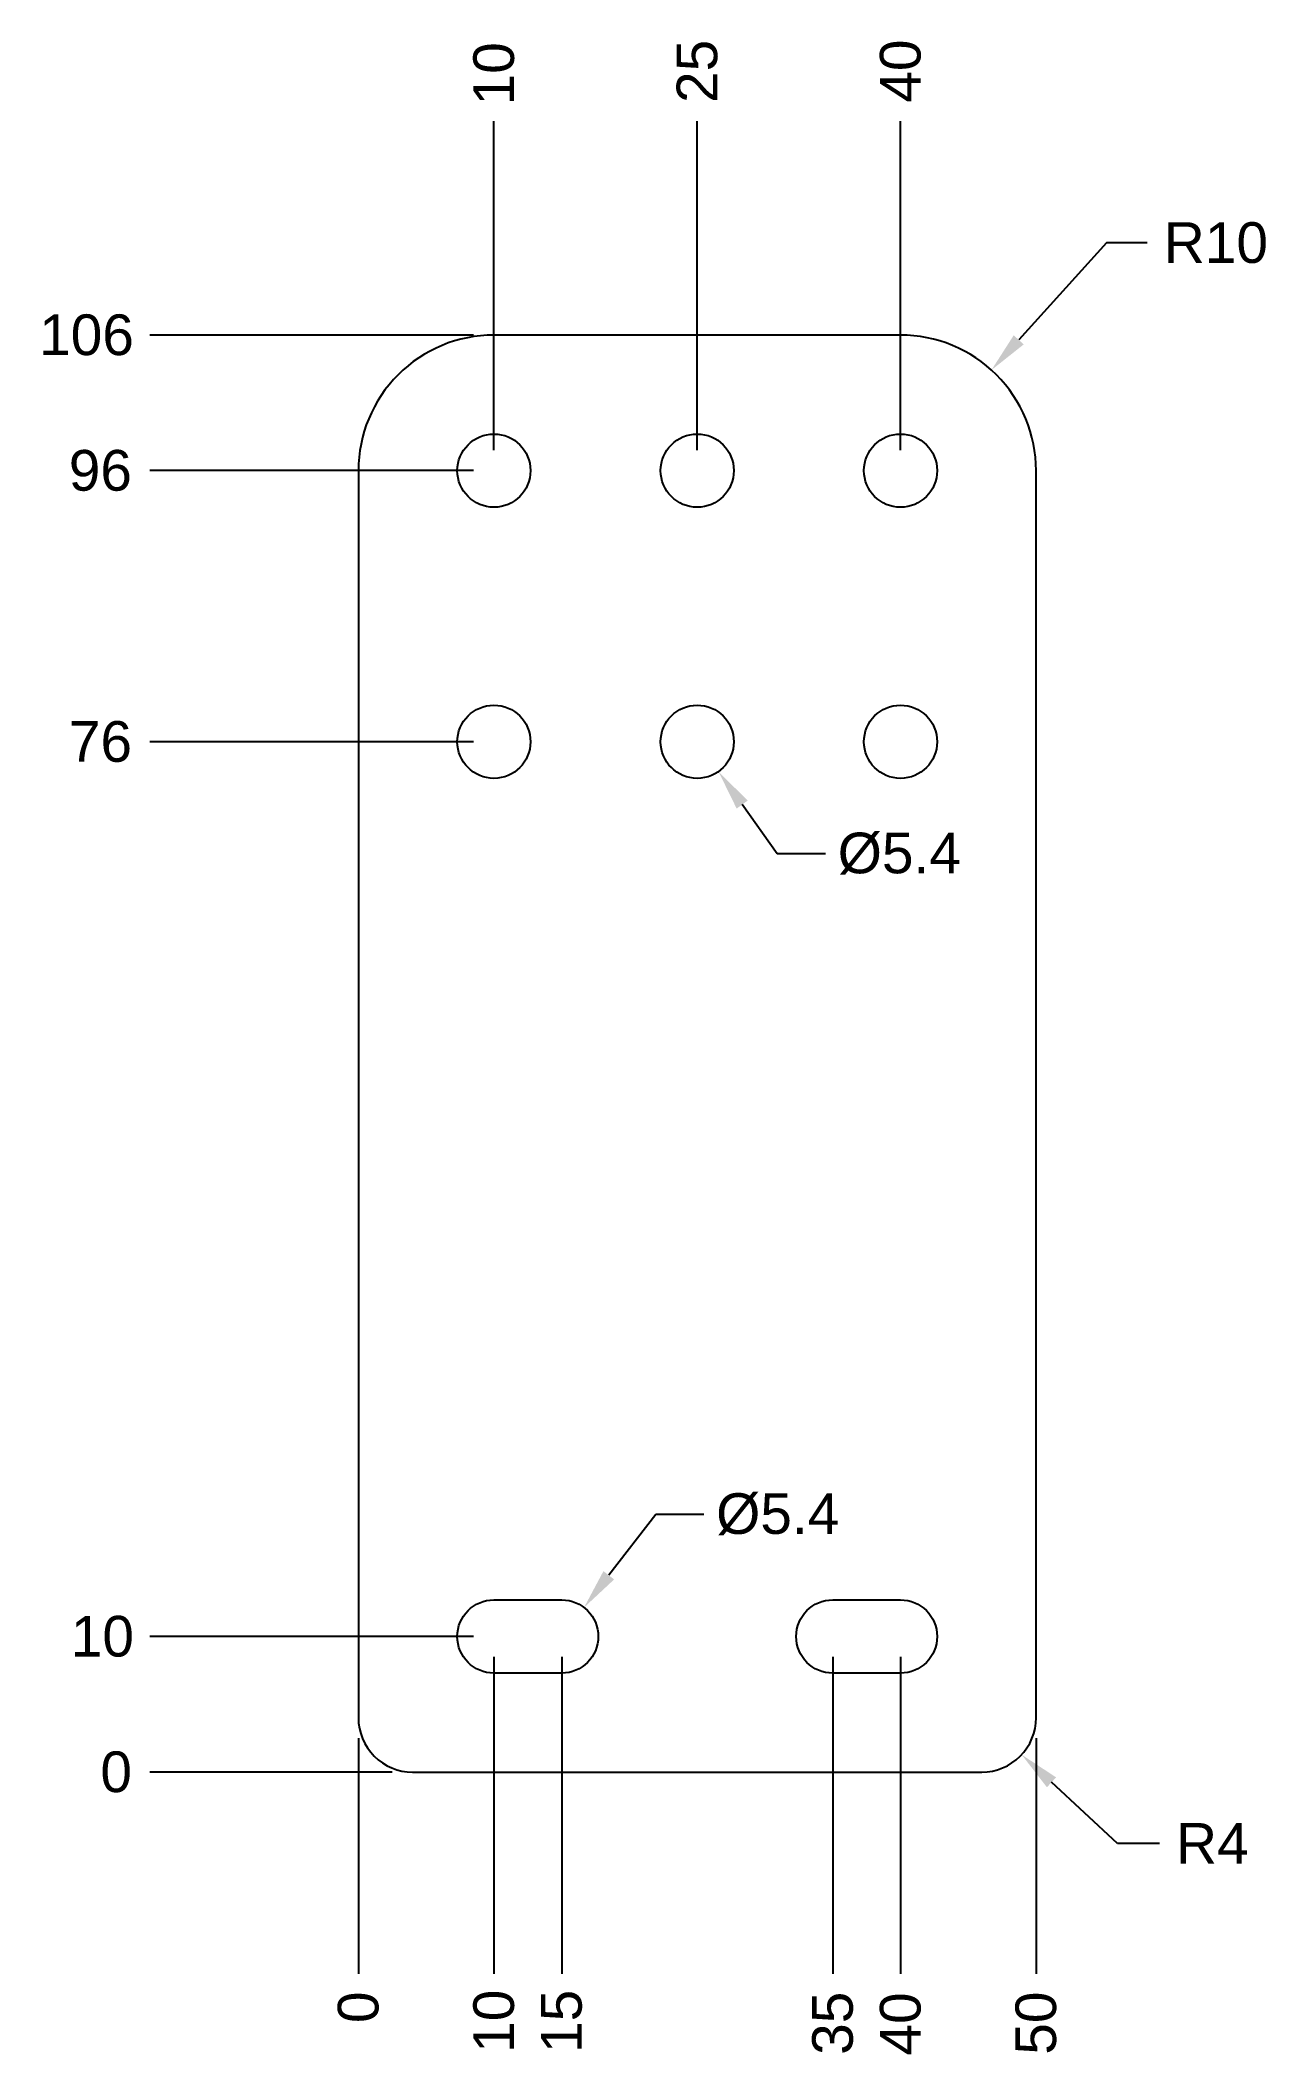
# Model space of a CAD drawing. Header units: millimetres. Extents: x -23 to 67, y -21 to 128.
import ezdxf

# ---------------------------------------------------------------- set-up
doc = ezdxf.new("R2010")
doc.units = ezdxf.units.MM
doc.layers.add('Dimensions', color=7, linetype='Continuous')
doc.layers.add('Parts', color=7, linetype='Continuous')
doc.styles.get("Standard").update_dxf_attribs({"font": 'arial.ttf'})
doc.dimstyles.new('Copy of Standard', dxfattribs={"dimtxt": 3, "dimasz": 3, "dimexe": 3, "dimexo": 1.5, "dimgap": 1.5, "dimtad": 0, "dimtoh": 1, "dimdsep": 46, "dimtxsty": 'Standard', "dimcen": 0, "dimadec": 0, "dimazin": 2, "dimtfac": 1, "dimtofl": 0, "dimtmove": 0, "dimatfit": 3, "dimfxl": 1, "dimtolj": 1, "dimtzin": 0, "dimarcsym": 0})

# ---------------------------------------------------------------- blocks, each defined once
blk = doc.blocks.new('*D1')
at = {"layer": 'Defpoints', "color": 0}
for p in [(-15.39, 0), (0, 0), (4, 0)]:
    blk.add_point(p, dxfattribs=at)
at = {"layer": 'Dimensions', "color": 0, "lineweight": -2}
blk.add_line((2.5, 0), (-15.39, 0), dxfattribs=at)
at = {"layer": 'Dimensions', "color": 0, "insert": (-17.87, 0), "char_height": 3, "attachment_point": 5}
blk.add_mtext('\\A1;0', dxfattribs=at)
blk = doc.blocks.new('*D2')
at = {"layer": 'Defpoints', "color": 0}
for p in [(0, 4), (0, 0), (0, -14.88)]:
    blk.add_point(p, dxfattribs=at)
at = {"layer": 'Dimensions', "color": 0, "lineweight": -2}
blk.add_line((0, 2.5), (0, -14.88), dxfattribs=at)
at = {"layer": 'Dimensions', "color": 0, "insert": (0, -17.35), "char_height": 3, "attachment_point": 5, "rotation": 90}
blk.add_mtext('\\A1;0', dxfattribs=at)
blk = doc.blocks.new('*D3')
at = {"layer": 'Defpoints', "color": 0}
for p in [(10, 10), (0, 0), (10, -14.88)]:
    blk.add_point(p, dxfattribs=at)
at = {"layer": 'Dimensions', "color": 0, "lineweight": -2}
blk.add_line((10, 8.5), (10, -14.88), dxfattribs=at)
at = {"layer": 'Dimensions', "color": 0, "insert": (10, -18.38), "char_height": 3, "attachment_point": 5, "rotation": 90}
blk.add_mtext('\\A1;10', dxfattribs=at)
blk = doc.blocks.new('*D4')
at = {"layer": 'Defpoints', "color": 0}
for p in [(15, 10), (0, 0), (15, -14.88)]:
    blk.add_point(p, dxfattribs=at)
at = {"layer": 'Dimensions', "color": 0, "lineweight": -2}
blk.add_line((15, 8.5), (15, -14.88), dxfattribs=at)
at = {"layer": 'Dimensions', "color": 0, "insert": (15, -18.39), "char_height": 3, "attachment_point": 5, "rotation": 90}
blk.add_mtext('\\A1;15', dxfattribs=at)
blk = doc.blocks.new('*D5')
at = {"layer": 'Defpoints', "color": 0}
for p in [(35, 10), (0, 0), (35, -14.88)]:
    blk.add_point(p, dxfattribs=at)
at = {"layer": 'Dimensions', "color": 0, "lineweight": -2}
blk.add_line((35, 8.5), (35, -14.88), dxfattribs=at)
at = {"layer": 'Dimensions', "color": 0, "insert": (35, -18.53), "char_height": 3, "attachment_point": 5, "rotation": 90}
blk.add_mtext('\\A1;35', dxfattribs=at)
blk = doc.blocks.new('*D6')
at = {"layer": 'Defpoints', "color": 0}
for p in [(40, 10), (0, 0), (40, -14.88)]:
    blk.add_point(p, dxfattribs=at)
at = {"layer": 'Dimensions', "color": 0, "lineweight": -2}
blk.add_line((40, 8.5), (40, -14.88), dxfattribs=at)
at = {"layer": 'Dimensions', "color": 0, "insert": (40, -18.58), "char_height": 3, "attachment_point": 5, "rotation": 90}
blk.add_mtext('\\A1;40', dxfattribs=at)
blk = doc.blocks.new('*D7')
at = {"layer": 'Defpoints', "color": 0}
for p in [(50, 4), (0, 0), (50, -14.88)]:
    blk.add_point(p, dxfattribs=at)
at = {"layer": 'Dimensions', "color": 0, "lineweight": -2}
blk.add_line((50, 2.5), (50, -14.88), dxfattribs=at)
at = {"layer": 'Dimensions', "color": 0, "insert": (50, -18.52), "char_height": 3, "attachment_point": 5, "rotation": 90}
blk.add_mtext('\\A1;50', dxfattribs=at)
blk = doc.blocks.new('*D8')
at = {"layer": 'Defpoints', "color": 0}
for p in [(-15.39, 10), (10, 10), (0, 0)]:
    blk.add_point(p, dxfattribs=at)
at = {"layer": 'Dimensions', "color": 0, "lineweight": -2}
blk.add_line((8.5, 10), (-15.39, 10), dxfattribs=at)
at = {"layer": 'Dimensions', "color": 0, "insert": (-18.89, 10), "char_height": 3, "attachment_point": 5}
blk.add_mtext('\\A1;10', dxfattribs=at)
blk = doc.blocks.new('*D9')
at = {"layer": 'Defpoints', "color": 0}
for p in [(-15.39, 76), (10, 76), (0, 0)]:
    blk.add_point(p, dxfattribs=at)
at = {"layer": 'Dimensions', "color": 0, "lineweight": -2}
blk.add_line((8.5, 76), (-15.39, 76), dxfattribs=at)
at = {"layer": 'Dimensions', "color": 0, "insert": (-19.03, 76), "char_height": 3, "attachment_point": 5}
blk.add_mtext('\\A1;76', dxfattribs=at)
blk = doc.blocks.new('*D10')
at = {"layer": 'Defpoints', "color": 0}
for p in [(-15.39, 96), (10, 96), (0, 0)]:
    blk.add_point(p, dxfattribs=at)
at = {"layer": 'Dimensions', "color": 0, "lineweight": -2}
blk.add_line((8.5, 96), (-15.39, 96), dxfattribs=at)
at = {"layer": 'Dimensions', "color": 0, "insert": (-19.04, 96), "char_height": 3, "attachment_point": 5}
blk.add_mtext('\\A1;96', dxfattribs=at)
blk = doc.blocks.new('*D11')
at = {"layer": 'Defpoints', "color": 0}
for p in [(-15.39, 106), (10, 106), (0, 0)]:
    blk.add_point(p, dxfattribs=at)
at = {"layer": 'Dimensions', "color": 0, "lineweight": -2}
blk.add_line((8.5, 106), (-15.39, 106), dxfattribs=at)
at = {"layer": 'Dimensions', "color": 0, "insert": (-20.06, 106), "char_height": 3, "attachment_point": 5}
blk.add_mtext('\\A1;106', dxfattribs=at)
blk = doc.blocks.new('*D12')
at = {"layer": 'Defpoints', "color": 0}
for p in [(10, 121.77), (10, 96), (0, 0)]:
    blk.add_point(p, dxfattribs=at)
at = {"layer": 'Dimensions', "color": 0, "lineweight": -2}
blk.add_line((10, 97.5), (10, 121.77), dxfattribs=at)
at = {"layer": 'Dimensions', "color": 0, "insert": (10, 125.27), "char_height": 3, "attachment_point": 5, "rotation": 90}
blk.add_mtext('\\A1;10', dxfattribs=at)
blk = doc.blocks.new('*D13')
at = {"layer": 'Defpoints', "color": 0}
for p in [(25, 121.77), (25, 96), (0, 0)]:
    blk.add_point(p, dxfattribs=at)
at = {"layer": 'Dimensions', "color": 0, "lineweight": -2}
blk.add_line((25, 97.5), (25, 121.77), dxfattribs=at)
at = {"layer": 'Dimensions', "color": 0, "insert": (25, 125.45), "char_height": 3, "attachment_point": 5, "rotation": 90}
blk.add_mtext('\\A1;25', dxfattribs=at)
blk = doc.blocks.new('*D14')
at = {"layer": 'Defpoints', "color": 0}
for p in [(40, 121.77), (40, 96), (0, 0)]:
    blk.add_point(p, dxfattribs=at)
at = {"layer": 'Dimensions', "color": 0, "lineweight": -2}
blk.add_line((40, 97.5), (40, 121.77), dxfattribs=at)
at = {"layer": 'Dimensions', "color": 0, "insert": (40, 125.47), "char_height": 3, "attachment_point": 5, "rotation": 90}
blk.add_mtext('\\A1;40', dxfattribs=at)
blk = doc.blocks.new('*D15')
at = {"layer": 'Defpoints', "color": 0}
for p in [(46.71, 103.42), (40, 96)]:
    blk.add_point(p, dxfattribs=at)
at = {"layer": 'Dimensions', "color": 0, "lineweight": -2}
for p, q in [((55.19, 112.8), (48.72, 105.64)), ((58.19, 112.8), (55.19, 112.8))]:
    blk.add_line(p, q, dxfattribs=at)
at = {"layer": 'Dimensions', "color": 0}
blk.add_solid([(48.35, 105.98), (49.09, 105.31), (46.71, 103.42)], dxfattribs=at)
at = {"layer": 'Dimensions', "color": 0, "insert": (63.27, 112.8), "char_height": 3, "attachment_point": 5}
blk.add_mtext('\\A1;R10', dxfattribs=at)
blk = doc.blocks.new('*D16')
at = {"layer": 'Defpoints', "color": 0}
for p in [(46, 4), (48.94, 1.28)]:
    blk.add_point(p, dxfattribs=at)
at = {"layer": 'Dimensions', "color": 0, "lineweight": -2}
for p, q in [((56.01, -5.26), (51.14, -0.75)), ((59.1, -5.26), (56.01, -5.26))]:
    blk.add_line(p, q, dxfattribs=at)
at = {"layer": 'Dimensions', "color": 0}
blk.add_solid([(51.48, -0.39), (50.8, -1.12), (48.94, 1.28)], dxfattribs=at)
at = {"layer": 'Dimensions', "color": 0, "insert": (63.01, -5.26), "char_height": 3, "attachment_point": 5}
blk.add_mtext('\\A1;R4', dxfattribs=at)
blk = doc.blocks.new('*D17')
at = {"layer": 'Defpoints', "color": 0}
for p in [(23.43, 78.2), (26.57, 73.8)]:
    blk.add_point(p, dxfattribs=at)
at = {"layer": 'Dimensions', "color": 0, "lineweight": -2}
for p, q in [((30.91, 67.74), (28.32, 71.37)), ((34.46, 67.74), (30.91, 67.74))]:
    blk.add_line(p, q, dxfattribs=at)
at = {"layer": 'Dimensions', "color": 0}
blk.add_solid([(28.72, 71.66), (27.91, 71.07), (26.57, 73.8)], dxfattribs=at)
at = {"layer": 'Dimensions', "color": 0, "insert": (39.91, 67.74), "char_height": 3, "attachment_point": 5}
blk.add_mtext('\\A1;%%c5.4', dxfattribs=at)
blk = doc.blocks.new('*D18')
at = {"layer": 'Defpoints', "color": 0}
for p in [(16.65, 12.14), (13.35, 7.86)]:
    blk.add_point(p, dxfattribs=at)
at = {"layer": 'Dimensions', "color": 0, "lineweight": -2}
for p, q in [((21.94, 19.01), (18.48, 14.52)), ((25.48, 19.01), (21.94, 19.01))]:
    blk.add_line(p, q, dxfattribs=at)
at = {"layer": 'Dimensions', "color": 0}
blk.add_solid([(18.08, 14.82), (18.87, 14.21), (16.65, 12.14)], dxfattribs=at)
at = {"layer": 'Dimensions', "color": 0, "insert": (30.94, 19.01), "char_height": 3, "attachment_point": 5}
blk.add_mtext('\\A1;%%c5.4', dxfattribs=at)

msp = doc.modelspace()

# ---------------------------------------------------------------- linework, layer by layer
at = {"layer": 'Parts'}
for points in [[(40, 106), (10, 106, 0.4142136), (0, 96), (0, 4, 0.4142136), (4, 0), (46, 0, 0.4142136), (50, 4), (50, 96, 0.4142136)], [(15, 7.3), (10, 7.3, -1), (10, 12.7), (15, 12.7, -1)], [(40, 7.3), (35, 7.3, -1), (35, 12.7), (40, 12.7, -1)]]:
    msp.add_lwpolyline(points, format="xyb", close=True, dxfattribs=at)
for centre in [(10, 96), (25, 96), (40, 96), (10, 76), (25, 76), (40, 76)]:
    msp.add_circle(centre, 2.7, dxfattribs=at)

# ---------------------------------------------------------------- dimensions: what is measured, and where the dimension line sits
at = {"layer": 'Dimensions'}
for feature_location, offset, dtype, picture, middle in [((40, 96), (0, 25.771), 1, '*D14', (40, 125.471)), ((25, 96), (0, 25.771), 1, '*D13', (25, 125.453)), ((10, 96), (0, 25.771), 1, '*D12', (10, 125.27)), ((10, 106), (-25.395, 0), 0, '*D11', (-20.064, 106)), ((10, 96), (-25.395, 0), 0, '*D10', (-19.041, 96)), ((10, 76), (-25.395, 0), 0, '*D9', (-19.029, 76)), ((10, 10), (-25.395, 0), 0, '*D8', (-18.894, 10)), ((10, 10), (0, -24.877), 1, '*D3', (10, -18.377)), ((15, 10), (0, -24.877), 1, '*D4', (15, -18.393)), ((35, 10), (0, -24.877), 1, '*D5', (35, -18.533)), ((40, 10), (0, -24.877), 1, '*D6', (40, -18.578)), ((0, 4), (0, -18.877211546), 1, '*D2', (0, -17.353711546)), ((50, 4), (0, -18.877), 1, '*D7', (50, -18.518)), ((4, 0), (-19.394880181, 0), 0, '*D1', (-17.871380181, 0))]:
    dim = msp.add_ordinate_dim(feature_location=feature_location, offset=offset, dtype=dtype, origin=(0, 0), dimstyle='Copy of Standard', dxfattribs=at)
    dim.commit()
    dim.dimension.update_dxf_attribs({"geometry": picture, "text_midpoint": middle})
for center, mpoint, picture, middle in [((40, 96), (46.707, 103.417), '*D15', (63.265, 112.799)), ((46, 4), (48.937, 1.284), '*D16', (63.007, -5.255))]:
    dim = msp.add_radius_dim(center=center, mpoint=mpoint, dimstyle='Copy of Standard', dxfattribs=at)
    dim.commit()
    dim.dimension.update_dxf_attribs({"geometry": picture, "text_midpoint": middle, "dimtype": 132})
for p1, p2, picture, middle in [((23.428, 78.195), (26.572, 73.805), '*D17', (39.914, 67.739)), ((13.353, 7.861), (16.647, 12.139), '*D18', (30.938, 19.008))]:
    dim = msp.add_diameter_dim_2p(p1=p1, p2=p2, dimstyle='Copy of Standard', dxfattribs=at)
    dim.commit()
    dim.dimension.update_dxf_attribs({"geometry": picture, "text_midpoint": middle, "dimtype": 131})

doc.saveas('drawing.dxf')
